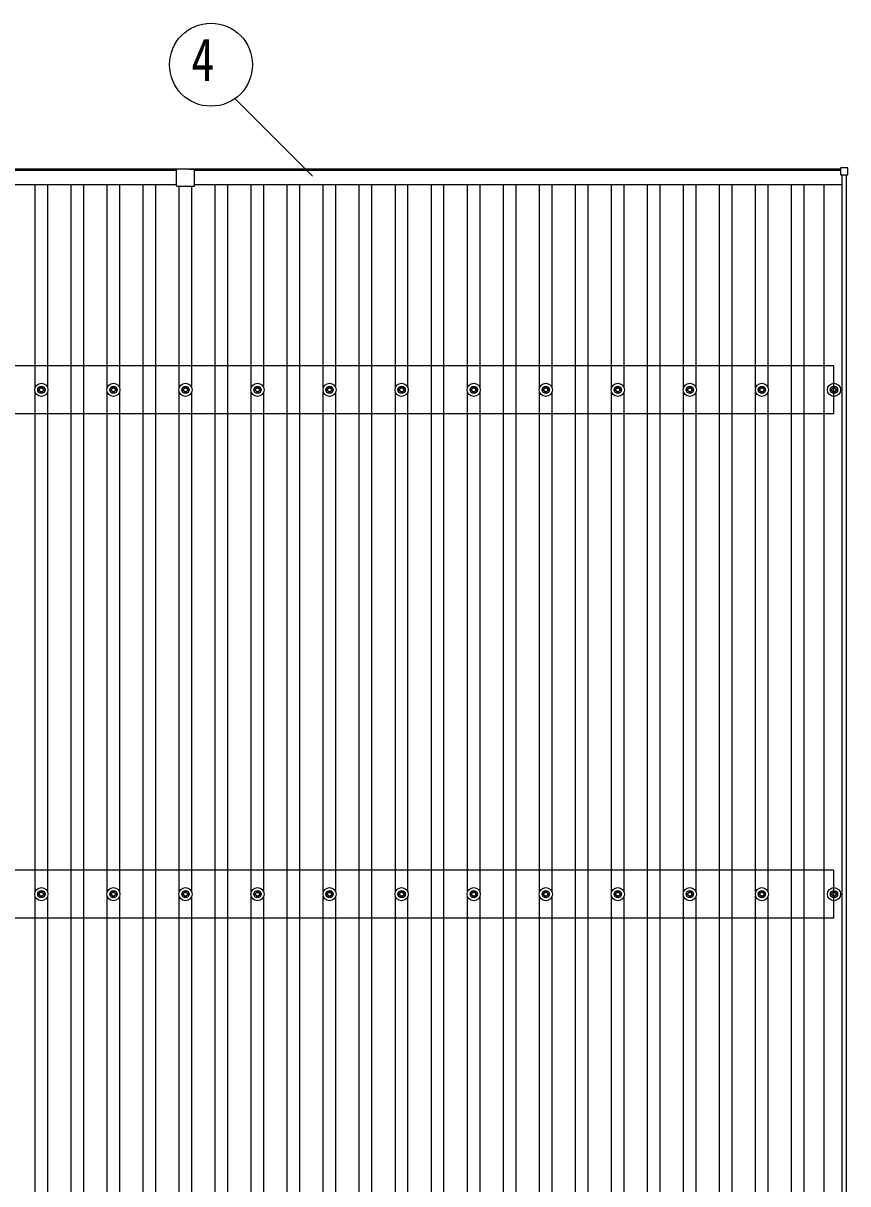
# Model space of a CAD drawing. Units: millimetres, scale not verified. Extents: x -18922 to 18922, y -13365 to 13365.
# Drawn here: x -10851 to -8563, y 7538 to 10760 of the extents above; entities that cross this region are included whole.
import ezdxf
from ezdxf.enums import TextEntityAlignment as Align

# ---------------------------------------------------------------- set-up
doc = ezdxf.new("R2010")
doc.units = ezdxf.units.MM
doc.header["$LTSCALE"] = 50
for name, color, linetype in [('0-5_YKK_13', 4, 'Continuous'), ('0-6_YKK_A1', 4, 'Continuous'), ('0-7_YKK_D', 6, 'Continuous')]:
    doc.layers.add(name, color=color, linetype=linetype)
doc.styles.add('ＭＳ ゴシック', font='')
doc.styles.get('ＭＳ ゴシック').set_extended_font_data('MS Gothic')

msp = doc.modelspace()

# ---------------------------------------------------------------- linework, layer by layer
at = {"layer": '0-5_YKK_13'}
for p, q in [((-10425.41, 10331.9), (-10425.41, 10353.5)), ((-10410.41, 10354.5), (-10424.41, 10354.5)), ((-10410.41, 10356), (-10390.41, 10356)), ((-10410.41, 10354.5), (-10410.41, 10356)), ((-10390.41, 10354.5), (-10390.41, 10356)), ((-10390.41, 10354.5), (-10376.41, 10354.5)), ((-10375.41, 10331.9), (-10375.41, 10353.5)), ((-8582.61, 10357.8), (-8582.61, 10339.8)), ((-8563.61, 10358.8), (-8581.61, 10358.8)), ((-8562.61, 10339.8), (-8562.61, 10357.8)), ((-10425.41, 10308.5), (-10425.41, 10331.1)), ((-10375.41, 10308.5), (-10375.41, 10331.1)), ((-8581.61, 10338.8), (-8563.61, 10338.8)), ((-10424.41, 10307.5), (-10400.81, 10307.5)), ((-10400.01, 10307.5), (-10376.41, 10307.5)), ((-10810.91, 9744.07), (-10806.49, 9744.07)), ((-10810.91, 9740.57), (-10806.49, 9740.57)), ((-10802.66, 9752.32), (-10802.66, 9747.9)), ((-10802.66, 9736.74), (-10802.66, 9732.32)), ((-10799.16, 9752.32), (-10799.16, 9747.9)), ((-10799.16, 9736.74), (-10799.16, 9732.32)), ((-10795.33, 9744.07), (-10790.91, 9744.07)), ((-10795.33, 9740.57), (-10790.91, 9740.57)), ((-10610.91, 9744.07), (-10606.49, 9744.07)), ((-10610.91, 9740.57), (-10606.49, 9740.57)), ((-10602.66, 9752.32), (-10602.66, 9747.9)), ((-10602.66, 9736.74), (-10602.66, 9732.32)), ((-10599.16, 9752.32), (-10599.16, 9747.9)), ((-10599.16, 9736.74), (-10599.16, 9732.32)), ((-10595.33, 9744.07), (-10590.91, 9744.07)), ((-10595.33, 9740.57), (-10590.91, 9740.57)), ((-10410.91, 9744.07), (-10406.49, 9744.07)), ((-10410.91, 9740.57), (-10406.49, 9740.57)), ((-10402.66, 9752.32), (-10402.66, 9747.9)), ((-10402.66, 9736.74), (-10402.66, 9732.32)), ((-10399.16, 9752.32), (-10399.16, 9747.9)), ((-10399.16, 9736.74), (-10399.16, 9732.32)), ((-10395.33, 9744.07), (-10390.91, 9744.07)), ((-10395.33, 9740.57), (-10390.91, 9740.57)), ((-10210.91, 9744.07), (-10206.49, 9744.07)), ((-10210.91, 9740.57), (-10206.49, 9740.57)), ((-10202.66, 9752.32), (-10202.66, 9747.9)), ((-10202.66, 9736.74), (-10202.66, 9732.32)), ((-10199.16, 9752.32), (-10199.16, 9747.9)), ((-10199.16, 9736.74), (-10199.16, 9732.32)), ((-10195.33, 9744.07), (-10190.91, 9744.07)), ((-10195.33, 9740.57), (-10190.91, 9740.57)), ((-10010.91, 9744.07), (-10006.49, 9744.07)), ((-10010.91, 9740.57), (-10006.49, 9740.57)), ((-10002.66, 9752.32), (-10002.66, 9747.9)), ((-10002.66, 9736.74), (-10002.66, 9732.32)), ((-9999.16, 9752.32), (-9999.16, 9747.9)), ((-9999.16, 9736.74), (-9999.16, 9732.32)), ((-9995.33, 9744.07), (-9990.91, 9744.07)), ((-9995.33, 9740.57), (-9990.91, 9740.57)), ((-9810.91, 9744.07), (-9806.49, 9744.07)), ((-9810.91, 9740.57), (-9806.49, 9740.57)), ((-9802.66, 9752.32), (-9802.66, 9747.9)), ((-9802.66, 9736.74), (-9802.66, 9732.32)), ((-9799.16, 9752.32), (-9799.16, 9747.9)), ((-9799.16, 9736.74), (-9799.16, 9732.32)), ((-9795.33, 9744.07), (-9790.91, 9744.07)), ((-9795.33, 9740.57), (-9790.91, 9740.57)), ((-9610.91, 9744.07), (-9606.49, 9744.07)), ((-9610.91, 9740.57), (-9606.49, 9740.57)), ((-9602.66, 9752.32), (-9602.66, 9747.9)), ((-9602.66, 9736.74), (-9602.66, 9732.32)), ((-9599.16, 9752.32), (-9599.16, 9747.9)), ((-9599.16, 9736.74), (-9599.16, 9732.32)), ((-9595.33, 9744.07), (-9590.91, 9744.07)), ((-9595.33, 9740.57), (-9590.91, 9740.57)), ((-9410.91, 9744.07), (-9406.49, 9744.07)), ((-9410.91, 9740.57), (-9406.49, 9740.57)), ((-9402.66, 9752.32), (-9402.66, 9747.9)), ((-9402.66, 9736.74), (-9402.66, 9732.32)), ((-9399.16, 9752.32), (-9399.16, 9747.9)), ((-9399.16, 9736.74), (-9399.16, 9732.32)), ((-9395.33, 9744.07), (-9390.91, 9744.07)), ((-9395.33, 9740.57), (-9390.91, 9740.57)), ((-9210.91, 9744.07), (-9206.49, 9744.07)), ((-9210.91, 9740.57), (-9206.49, 9740.57)), ((-9202.66, 9752.32), (-9202.66, 9747.9)), ((-9202.66, 9736.74), (-9202.66, 9732.32)), ((-9199.16, 9752.32), (-9199.16, 9747.9)), ((-9199.16, 9736.74), (-9199.16, 9732.32)), ((-9195.33, 9744.07), (-9190.91, 9744.07)), ((-9195.33, 9740.57), (-9190.91, 9740.57)), ((-9010.91, 9744.07), (-9006.49, 9744.07)), ((-9010.91, 9740.57), (-9006.49, 9740.57)), ((-9002.66, 9752.32), (-9002.66, 9747.9)), ((-9002.66, 9736.74), (-9002.66, 9732.32)), ((-8999.16, 9752.32), (-8999.16, 9747.9)), ((-8999.16, 9736.74), (-8999.16, 9732.32)), ((-8995.33, 9744.07), (-8990.91, 9744.07)), ((-8995.33, 9740.57), (-8990.91, 9740.57)), ((-8810.91, 9744.07), (-8806.49, 9744.07)), ((-8810.91, 9740.57), (-8806.49, 9740.57)), ((-8802.66, 9752.32), (-8802.66, 9747.9)), ((-8802.66, 9736.74), (-8802.66, 9732.32)), ((-8799.16, 9752.32), (-8799.16, 9747.9)), ((-8799.16, 9736.74), (-8799.16, 9732.32)), ((-8795.33, 9744.07), (-8790.91, 9744.07)), ((-8795.33, 9740.57), (-8790.91, 9740.57)), ((-8610.91, 9744.06), (-8606.49, 9744.06)), ((-8610.91, 9740.56), (-8606.49, 9740.56)), ((-8602.66, 9752.31), (-8602.66, 9747.89)), ((-8602.66, 9736.73), (-8602.66, 9732.31)), ((-8599.16, 9752.31), (-8599.16, 9747.89)), ((-8599.16, 9736.73), (-8599.16, 9732.31)), ((-8595.33, 9744.06), (-8590.91, 9744.06)), ((-8595.33, 9740.56), (-8590.91, 9740.56)), ((-10802.66, 8352.32), (-10802.66, 8347.9)), ((-10799.16, 8352.32), (-10799.16, 8347.9)), ((-10602.66, 8352.32), (-10602.66, 8347.9)), ((-10599.16, 8352.32), (-10599.16, 8347.9)), ((-10402.66, 8352.32), (-10402.66, 8347.9)), ((-10399.16, 8352.32), (-10399.16, 8347.9)), ((-10202.66, 8352.32), (-10202.66, 8347.9)), ((-10199.16, 8352.32), (-10199.16, 8347.9)), ((-10002.66, 8352.32), (-10002.66, 8347.9)), ((-9999.16, 8352.32), (-9999.16, 8347.9)), ((-9802.66, 8352.32), (-9802.66, 8347.9)), ((-9799.16, 8352.32), (-9799.16, 8347.9)), ((-9602.66, 8352.32), (-9602.66, 8347.9)), ((-9599.16, 8352.32), (-9599.16, 8347.9)), ((-9402.66, 8352.32), (-9402.66, 8347.9)), ((-9399.16, 8352.32), (-9399.16, 8347.9)), ((-9202.66, 8352.32), (-9202.66, 8347.9)), ((-9199.16, 8352.32), (-9199.16, 8347.9)), ((-9002.66, 8352.32), (-9002.66, 8347.9)), ((-8999.16, 8352.32), (-8999.16, 8347.9)), ((-8802.66, 8352.32), (-8802.66, 8347.9)), ((-8799.16, 8352.32), (-8799.16, 8347.9)), ((-8602.66, 8352.31), (-8602.66, 8347.89)), ((-8599.16, 8352.31), (-8599.16, 8347.89)), ((-10810.91, 8344.07), (-10806.49, 8344.07)), ((-10810.91, 8340.57), (-10806.49, 8340.57)), ((-10802.66, 8336.74), (-10802.66, 8332.32)), ((-10799.16, 8336.74), (-10799.16, 8332.32)), ((-10795.33, 8344.07), (-10790.91, 8344.07)), ((-10795.33, 8340.57), (-10790.91, 8340.57)), ((-10610.91, 8344.07), (-10606.49, 8344.07)), ((-10610.91, 8340.57), (-10606.49, 8340.57)), ((-10602.66, 8336.74), (-10602.66, 8332.32)), ((-10599.16, 8336.74), (-10599.16, 8332.32)), ((-10595.33, 8344.07), (-10590.91, 8344.07)), ((-10595.33, 8340.57), (-10590.91, 8340.57)), ((-10410.91, 8344.07), (-10406.49, 8344.07)), ((-10410.91, 8340.57), (-10406.49, 8340.57)), ((-10402.66, 8336.74), (-10402.66, 8332.32)), ((-10399.16, 8336.74), (-10399.16, 8332.32)), ((-10395.33, 8344.07), (-10390.91, 8344.07)), ((-10395.33, 8340.57), (-10390.91, 8340.57)), ((-10210.91, 8344.07), (-10206.49, 8344.07)), ((-10210.91, 8340.57), (-10206.49, 8340.57)), ((-10202.66, 8336.74), (-10202.66, 8332.32)), ((-10199.16, 8336.74), (-10199.16, 8332.32)), ((-10195.33, 8344.07), (-10190.91, 8344.07)), ((-10195.33, 8340.57), (-10190.91, 8340.57)), ((-10010.91, 8344.07), (-10006.49, 8344.07)), ((-10010.91, 8340.57), (-10006.49, 8340.57)), ((-10002.66, 8336.74), (-10002.66, 8332.32)), ((-9999.16, 8336.74), (-9999.16, 8332.32)), ((-9995.33, 8344.07), (-9990.91, 8344.07)), ((-9995.33, 8340.57), (-9990.91, 8340.57)), ((-9810.91, 8344.07), (-9806.49, 8344.07)), ((-9810.91, 8340.57), (-9806.49, 8340.57)), ((-9802.66, 8336.74), (-9802.66, 8332.32)), ((-9799.16, 8336.74), (-9799.16, 8332.32)), ((-9795.33, 8344.07), (-9790.91, 8344.07)), ((-9795.33, 8340.57), (-9790.91, 8340.57)), ((-9610.91, 8344.07), (-9606.49, 8344.07)), ((-9610.91, 8340.57), (-9606.49, 8340.57)), ((-9602.66, 8336.74), (-9602.66, 8332.32)), ((-9599.16, 8336.74), (-9599.16, 8332.32)), ((-9595.33, 8344.07), (-9590.91, 8344.07)), ((-9595.33, 8340.57), (-9590.91, 8340.57)), ((-9410.91, 8344.07), (-9406.49, 8344.07)), ((-9410.91, 8340.57), (-9406.49, 8340.57)), ((-9402.66, 8336.74), (-9402.66, 8332.32)), ((-9399.16, 8336.74), (-9399.16, 8332.32)), ((-9395.33, 8344.07), (-9390.91, 8344.07)), ((-9395.33, 8340.57), (-9390.91, 8340.57)), ((-9210.91, 8344.07), (-9206.49, 8344.07)), ((-9210.91, 8340.57), (-9206.49, 8340.57)), ((-9202.66, 8336.74), (-9202.66, 8332.32)), ((-9199.16, 8336.74), (-9199.16, 8332.32)), ((-9195.33, 8344.07), (-9190.91, 8344.07)), ((-9195.33, 8340.57), (-9190.91, 8340.57)), ((-9010.91, 8344.07), (-9006.49, 8344.07)), ((-9010.91, 8340.57), (-9006.49, 8340.57)), ((-9002.66, 8336.74), (-9002.66, 8332.32)), ((-8999.16, 8336.74), (-8999.16, 8332.32)), ((-8995.33, 8344.07), (-8990.91, 8344.07)), ((-8995.33, 8340.57), (-8990.91, 8340.57)), ((-8810.91, 8344.07), (-8806.49, 8344.07)), ((-8810.91, 8340.57), (-8806.49, 8340.57)), ((-8802.66, 8336.74), (-8802.66, 8332.32)), ((-8799.16, 8336.74), (-8799.16, 8332.32)), ((-8795.33, 8344.07), (-8790.91, 8344.07)), ((-8795.33, 8340.57), (-8790.91, 8340.57)), ((-8610.91, 8344.06), (-8606.49, 8344.06)), ((-8610.91, 8340.56), (-8606.49, 8340.56)), ((-8602.66, 8336.73), (-8602.66, 8332.31)), ((-8599.16, 8336.73), (-8599.16, 8332.31)), ((-8595.33, 8344.06), (-8590.91, 8344.06)), ((-8595.33, 8340.56), (-8590.91, 8340.56))]:
    msp.add_line(p, q, dxfattribs=at)
for centre, radius in [((-10800.91, 9742.32), 18.25), ((-10800.91, 9742.32), 10.15), ((-10800.91, 9742.32), 5.85), ((-10800.91, 9742.32), 5.25), ((-10600.91, 9742.32), 18.25), ((-10600.91, 9742.32), 10.15), ((-10600.91, 9742.32), 5.85), ((-10600.91, 9742.32), 5.25), ((-10400.91, 9742.32), 18.25), ((-10400.91, 9742.32), 10.15), ((-10400.91, 9742.32), 5.85), ((-10400.91, 9742.32), 5.25), ((-10200.91, 9742.32), 18.25), ((-10200.91, 9742.32), 10.15), ((-10200.91, 9742.32), 5.85), ((-10200.91, 9742.32), 5.25), ((-10000.91, 9742.32), 18.25), ((-10000.91, 9742.32), 10.15), ((-10000.91, 9742.32), 5.85), ((-10000.91, 9742.32), 5.25), ((-9800.91, 9742.32), 18.25), ((-9800.91, 9742.32), 10.15), ((-9800.91, 9742.32), 5.85), ((-9800.91, 9742.32), 5.25), ((-9600.91, 9742.32), 18.25), ((-9600.91, 9742.32), 10.15), ((-9600.91, 9742.32), 5.85), ((-9600.91, 9742.32), 5.25), ((-9400.91, 9742.32), 18.25), ((-9400.91, 9742.32), 10.15), ((-9400.91, 9742.32), 5.85), ((-9400.91, 9742.32), 5.25), ((-9200.91, 9742.32), 18.25), ((-9200.91, 9742.32), 10.15), ((-9200.91, 9742.32), 5.85), ((-9200.91, 9742.32), 5.25), ((-9000.91, 9742.32), 18.25), ((-9000.91, 9742.32), 10.15), ((-9000.91, 9742.32), 5.85), ((-9000.91, 9742.32), 5.25), ((-8800.91, 9742.32), 18.25), ((-8800.91, 9742.32), 10.15), ((-8800.91, 9742.32), 5.85), ((-8800.91, 9742.32), 5.25), ((-8600.91, 9742.31), 18.25), ((-8600.91, 9742.31), 10.15), ((-8600.91, 9742.31), 5.85), ((-8600.91, 9742.31), 5.25), ((-10800.91, 8342.32), 18.25), ((-10800.91, 8342.32), 10.15), ((-10800.91, 8342.32), 5.85), ((-10800.91, 8342.32), 5.25), ((-10600.91, 8342.32), 18.25), ((-10600.91, 8342.32), 10.15), ((-10600.91, 8342.32), 5.85), ((-10600.91, 8342.32), 5.25), ((-10400.91, 8342.32), 18.25), ((-10400.91, 8342.32), 10.15), ((-10400.91, 8342.32), 5.85), ((-10400.91, 8342.32), 5.25), ((-10200.91, 8342.32), 18.25), ((-10200.91, 8342.32), 10.15), ((-10200.91, 8342.32), 5.85), ((-10200.91, 8342.32), 5.25), ((-10000.91, 8342.32), 18.25), ((-10000.91, 8342.32), 10.15), ((-10000.91, 8342.32), 5.85), ((-10000.91, 8342.32), 5.25), ((-9800.91, 8342.32), 18.25), ((-9800.91, 8342.32), 10.15), ((-9800.91, 8342.32), 5.85), ((-9800.91, 8342.32), 5.25), ((-9600.91, 8342.32), 18.25), ((-9600.91, 8342.32), 10.15), ((-9600.91, 8342.32), 5.85), ((-9600.91, 8342.32), 5.25), ((-9400.91, 8342.32), 18.25), ((-9400.91, 8342.32), 10.15), ((-9400.91, 8342.32), 5.85), ((-9400.91, 8342.32), 5.25), ((-9200.91, 8342.32), 18.25), ((-9200.91, 8342.32), 10.15), ((-9200.91, 8342.32), 5.85), ((-9200.91, 8342.32), 5.25), ((-9000.91, 8342.32), 18.25), ((-9000.91, 8342.32), 10.15), ((-9000.91, 8342.32), 5.85), ((-9000.91, 8342.32), 5.25), ((-8800.91, 8342.32), 18.25), ((-8800.91, 8342.32), 10.15), ((-8800.91, 8342.32), 5.85), ((-8800.91, 8342.32), 5.25), ((-8600.91, 8342.31), 18.25), ((-8600.91, 8342.31), 10.15), ((-8600.91, 8342.31), 5.85), ((-8600.91, 8342.31), 5.25)]:
    msp.add_circle(centre, radius, dxfattribs=at)
for centre, radius, start, end in [((-10424.41, 10353.5), 1, 90, 179.99999), ((-10376.41, 10353.5), 1, 0, 90), ((-8581.61, 10357.8), 1, 90, 180), ((-8563.61, 10357.8), 1, 0, 90), ((-10425.71, 10331.5), 0.5, 306.8699, 53.1301), ((-10375.11, 10331.5), 0.5, 126.8699, 233.1301), ((-8581.61, 10339.8), 1, 180, 270), ((-8563.61, 10339.8), 1, 270, 0), ((-10424.41, 10308.5), 1, 179.99999, 270), ((-10400.41, 10307.2), 0.5, 36.8699, 143.1301), ((-10376.41, 10308.5), 1, 270, 0)]:
    msp.add_arc(centre, radius, start, end, dxfattribs=at)
at = {"layer": '0-6_YKK_A1'}
for p, q in [((-15819.21, 10355.5), (-10410.41, 10355.5)), ((-10425.41, 10350.71), (-15819.21, 10350.71)), ((-10390.41, 10355.5), (-8582.61, 10355.5)), ((-8582.61, 10350.71), (-10375.41, 10350.71)), ((-15823.91, 10312.71), (-10425.41, 10312.71)), ((-10818.41, 9747.5), (-10818.41, 10312.71)), ((-10783.41, 9747.48), (-10783.41, 10312.71)), ((-10718.41, 4971.7), (-10718.41, 10312.71)), ((-10683.41, 4971.7), (-10683.41, 10312.71)), ((-10618.41, 9747.5), (-10618.41, 10312.71)), ((-10583.41, 9747.48), (-10583.41, 10312.71)), ((-10518.41, 4971.7), (-10518.41, 10312.71)), ((-10483.41, 4971.7), (-10483.41, 10312.71)), ((-10375.41, 10312.71), (-8577.91, 10312.71)), ((-10318.41, 4971.7), (-10318.41, 10312.71)), ((-10283.41, 4971.7), (-10283.41, 10312.71)), ((-10218.41, 9747.5), (-10218.41, 10312.71)), ((-10183.41, 9747.48), (-10183.41, 10312.71)), ((-10118.41, 4971.7), (-10118.41, 10312.71)), ((-10083.41, 4971.7), (-10083.41, 10312.71)), ((-10018.41, 9747.5), (-10018.41, 10312.71)), ((-9983.41, 9747.48), (-9983.41, 10312.71)), ((-9918.41, 4971.7), (-9918.41, 10312.71)), ((-9883.41, 4971.7), (-9883.41, 10312.71)), ((-9818.41, 9747.5), (-9818.41, 10312.71)), ((-9783.41, 9747.48), (-9783.41, 10312.71)), ((-9718.41, 4971.7), (-9718.41, 10312.71)), ((-9683.41, 4971.7), (-9683.41, 10312.71)), ((-9618.41, 9747.5), (-9618.41, 10312.71)), ((-9583.41, 9747.48), (-9583.41, 10312.71)), ((-9518.41, 4971.7), (-9518.41, 10312.71)), ((-9483.41, 4971.7), (-9483.41, 10312.71)), ((-9418.41, 9747.5), (-9418.41, 10312.71)), ((-9383.41, 9747.48), (-9383.41, 10312.71)), ((-9318.41, 4971.7), (-9318.41, 10312.71)), ((-9283.41, 4971.7), (-9283.41, 10312.71)), ((-9218.41, 9747.5), (-9218.41, 10312.71)), ((-9183.41, 9747.48), (-9183.41, 10312.71)), ((-9118.41, 4971.7), (-9118.41, 10312.71)), ((-9083.41, 4971.7), (-9083.41, 10312.71)), ((-9018.41, 9747.5), (-9018.41, 10312.71)), ((-8983.41, 9747.48), (-8983.41, 10312.71)), ((-8918.41, 4971.7), (-8918.41, 10312.71)), ((-8883.41, 4971.7), (-8883.41, 10312.71)), ((-8818.41, 9747.5), (-8818.41, 10312.71)), ((-8783.41, 9747.48), (-8783.41, 10312.71)), ((-8718.41, 4971.7), (-8718.41, 10312.71)), ((-8683.41, 4971.7), (-8683.41, 10312.71)), ((-8627.79, 4971.7), (-8627.79, 10312.71)), ((-8577.91, 4940.38), (-8577.91, 10338.8)), ((-8565.91, 4940.38), (-8565.91, 10338.8)), ((-10418.41, 9747.5), (-10418.41, 10307.5)), ((-10383.41, 9747.48), (-10383.41, 10307.5)), ((-8600.91, 9809.31), (-15803.66, 9809.31)), ((-8600.91, 9675.31), (-8600.91, 9809.31)), ((-10818.41, 8347.49), (-10818.41, 9737.15)), ((-10783.41, 8347.51), (-10783.41, 9737.13)), ((-10618.41, 8347.49), (-10618.41, 9737.15)), ((-10583.41, 8347.51), (-10583.41, 9737.13)), ((-10418.41, 8347.49), (-10418.41, 9737.15)), ((-10383.41, 8347.51), (-10383.41, 9737.13)), ((-10218.41, 8347.49), (-10218.41, 9737.15)), ((-10218.41, 5547.5), (-10218.41, 9737.14)), ((-10183.41, 8347.51), (-10183.41, 9737.13)), ((-10018.41, 8347.49), (-10018.41, 9737.15)), ((-9983.41, 8347.51), (-9983.41, 9737.13)), ((-9818.41, 8347.49), (-9818.41, 9737.15)), ((-9783.41, 8347.51), (-9783.41, 9737.13)), ((-9618.41, 8347.49), (-9618.41, 9737.15)), ((-9583.41, 8347.51), (-9583.41, 9737.13)), ((-9418.41, 8347.49), (-9418.41, 9737.15)), ((-9383.41, 8347.51), (-9383.41, 9737.13)), ((-9218.41, 8347.49), (-9218.41, 9737.15)), ((-9183.41, 8347.51), (-9183.41, 9737.13)), ((-9018.41, 8347.49), (-9018.41, 9737.15)), ((-8983.41, 8347.51), (-8983.41, 9737.13)), ((-8818.41, 8347.49), (-8818.41, 9737.15)), ((-8783.41, 8347.51), (-8783.41, 9737.13)), ((-8600.91, 9675.31), (-15803.66, 9675.31)), ((-8600.91, 8409.31), (-15803.66, 8409.31)), ((-8600.91, 8275.31), (-8600.91, 8409.31)), ((-10818.41, 6947.49), (-10818.41, 8337.15)), ((-10783.41, 6947.51), (-10783.41, 8337.13)), ((-10618.41, 6947.49), (-10618.41, 8337.15)), ((-10583.41, 6947.51), (-10583.41, 8337.13)), ((-10418.41, 6947.49), (-10418.41, 8337.15)), ((-10383.41, 6947.51), (-10383.41, 8337.13)), ((-10218.41, 6947.49), (-10218.41, 8337.15)), ((-10183.41, 6947.51), (-10183.41, 8337.13)), ((-10018.41, 6947.49), (-10018.41, 8337.15)), ((-9983.41, 6947.51), (-9983.41, 8337.13)), ((-9818.41, 6947.49), (-9818.41, 8337.15)), ((-9783.41, 6947.51), (-9783.41, 8337.13)), ((-9618.41, 6947.49), (-9618.41, 8337.15)), ((-9583.41, 6947.51), (-9583.41, 8337.13)), ((-9418.41, 6947.49), (-9418.41, 8337.15)), ((-9383.41, 6947.51), (-9383.41, 8337.13)), ((-9218.41, 6947.49), (-9218.41, 8337.15)), ((-9183.41, 6947.51), (-9183.41, 8337.13)), ((-9018.41, 6947.49), (-9018.41, 8337.15)), ((-8983.41, 6947.51), (-8983.41, 8337.13)), ((-8818.41, 6947.49), (-8818.41, 8337.15)), ((-8783.41, 6947.51), (-8783.41, 8337.13)), ((-8600.91, 8275.31), (-15803.66, 8275.31))]:
    msp.add_line(p, q, dxfattribs=at)
at = {"layer": '0-7_YKK_D'}
msp.add_line((-10048.05, 10335.11), (-10263.64, 10550.7), dxfattribs=at)
msp.add_circle((-10330.06, 10644.83), 115.2, dxfattribs=at)

# ---------------------------------------------------------------- texts
at = {"layer": '0-7_YKK_D', "style": 'ＭＳ ゴシック', "width": 0.8}
msp.add_text('4', height=118.8, dxfattribs=at).set_placement((-10384.88, 10563.83), align=Align.BOTTOM_LEFT)

doc.saveas('drawing.dxf')
